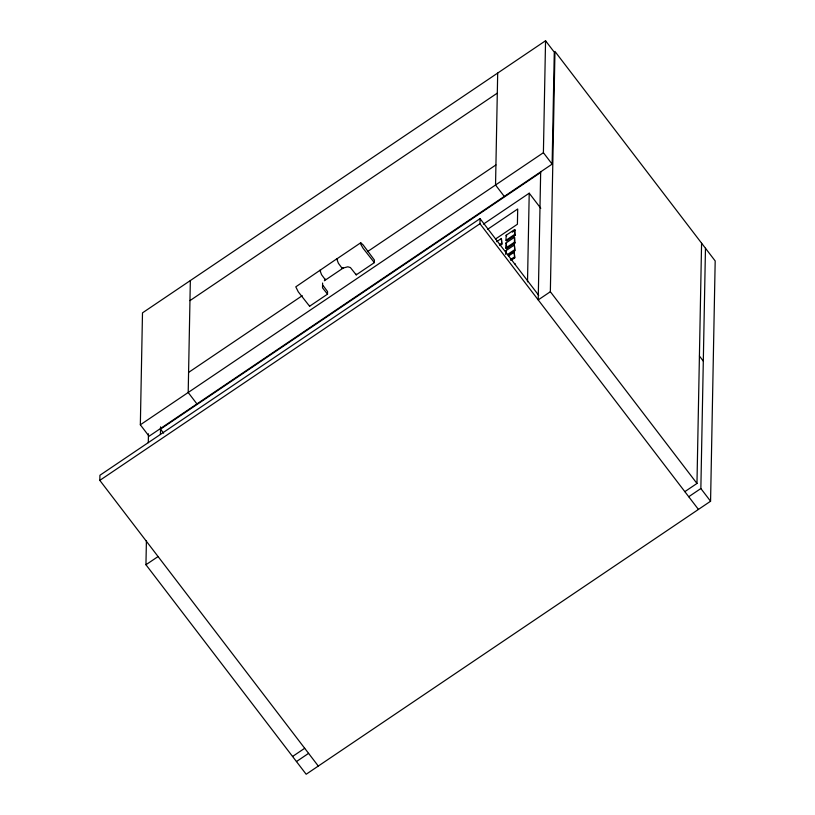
<?xml version="1.0" encoding="UTF-8"?>
<svg xmlns="http://www.w3.org/2000/svg" width="815" height="815" viewBox="0 0 815 815"><rect width="100%" height="100%" fill="white"/><g stroke="black" fill="none" stroke-linecap="round" stroke-linejoin="round"><path stroke-width="1.22" d="M322.546 285.25L322.536 287.878L327.508 294.154L309.598 306.246L298.259 291.811L295.794 286.839L336.748 258.864L337.522 259.445M322.597 283.029L322.587 284.873L327.559 291.576L327.508 294.154M318.298 766.059L99.817 480.371L99.919 475.277L480.055 218.644L538.725 295.366M140.343 424.798L142.493 312.858L545.551 40.75L554.282 52.18L552.132 164.121L149.084 436.229L140.343 424.798L543.401 152.7L545.551 40.75M684.834 491.649L696.968 483.458L550.349 291.729L554.964 51.437L715.183 260.943L710.568 501.235L306.165 774.25L145.946 564.744L146.415 540.59M148.289 442.688L148.462 433.794M160.423 434.507L160.565 426.877M190.343 280.554L188.194 392.494L196.935 403.924M309.598 306.246L309.619 305.452M325.277 279.107L325.267 279.677L321.558 274.686L319.898 270.244L320.672 270.825M342.127 267.728L342.117 268.298L347.842 266.8L350.409 267.554L356.216 274.869L374.35 262.624L374.401 260.046L363.072 244.836L360.719 242.778L336.799 258.925M342.168 267.778L342.157 268.359L338.408 263.306L336.748 258.864M356.216 274.869L356.226 274.074M698.435 509.426L479.964 223.738L480.055 218.644M497.69 73.055L495.54 185.005L504.281 196.435M499.952 245.478L501.857 244.194L501.378 238.479L496.63 241.688M501.857 244.194L501.378 238.479M505.758 254.474L505.83 250.745L514.377 244.979L514.846 250.694L508.203 255.187M505.881 247.984L505.972 243.013L514.52 237.246L514.999 242.962L506.451 248.728L505.881 247.984L514.428 242.218L514.52 237.246M506.034 240.252L506.125 235.27L514.673 229.504L515.141 235.229L506.604 240.996L506.034 240.252L514.571 234.476L514.673 229.504M506.451 248.728L506.523 244.999M510.913 260.443L514.713 257.876L514.234 252.161L508.54 256.012M514.846 250.694L514.377 244.979M514.713 257.876L514.234 252.161M527.509 281.837L529.22 193.196L483.438 224.105M540.681 171.507L538.216 299.92L550.349 291.729M696.968 483.458L701.583 243.165M710.568 501.235L700.859 488.542L705.474 248.249M360.719 242.778L360.699 244.103L363.011 248.178L374.35 262.624M189.956 300.623L497.303 93.124M188.581 372.424L302.263 295.682M324.36 280.757L343.309 267.972M367.514 251.621L495.928 164.936M540.671 172.495L160.524 429.128L163.611 433.162M99.817 480.371L479.964 223.738M487.502 229.382L517.698 208.997L517.413 224.237L495.54 238.999M512.39 232.173L515.243 230.248M499.381 244.734L501.286 243.451M507.633 254.443L514.275 249.95M510.343 259.7L514.143 257.132M145.946 564.744L158.079 556.553M292.565 756.473L304.698 748.282M296.456 761.556L308.579 753.366M688.726 496.732L700.859 488.542M699.423 356.033L703.304 361.116M543.401 152.7L552.132 164.121M529.22 193.196L540.773 208.304M514.571 234.476L515.141 235.229M514.428 242.218L514.999 242.962M506.125 235.27L506.696 236.024M505.972 243.013L506.543 243.756M505.83 250.745L506.4 251.489M514.948 263.673L515.518 264.427"/></g></svg>
